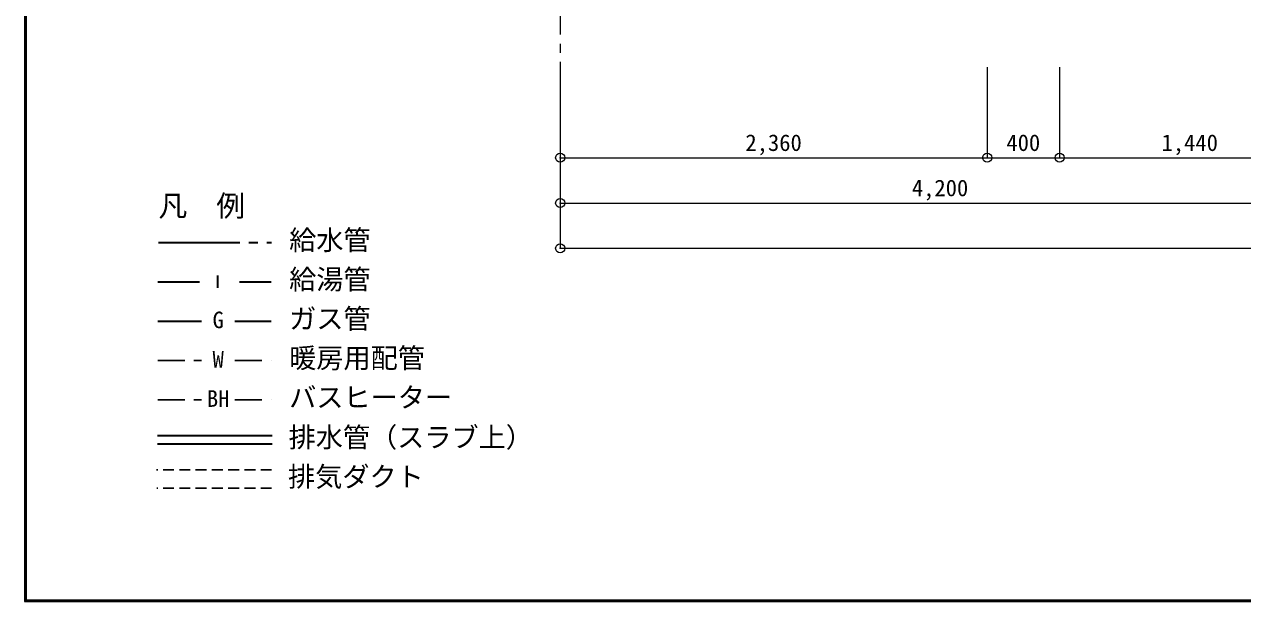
# Model space of a CAD drawing. Units: millimetres at full size, sheet at 1:50. Extents: x -9674 to 9699, y -6794 to 6791.
# Drawn here: x -9674 to -2941, y -6794 to -3606 of the extents above; entities that cross this region are included whole.
import ezdxf
from ezdxf.enums import TextEntityAlignment as Align

# ---------------------------------------------------------------- set-up
doc = ezdxf.new("R2010")
doc.units = ezdxf.units.MM
doc.header["$LTSCALE"] = 50
doc.header["$PDMODE"] = 32
doc.header["$PDSIZE"] = 50
for name, pattern in [('CHAIN2', [12, 9, -1, 1, -1]), ('DASHED1', [1.8, 1.2, -0.6]), ('DASHED3', [4, 3, -1])]:
    doc.linetypes.add(name, pattern=pattern)
for name, color, linetype, lineweight in [('0-0_図面枠', 7, 'Continuous', 9), ('1-0_芯', 134, 'CHAIN2', 9), ('1-B_寸法', 134, 'Continuous', 9), ('2-0_芯', 3, 'Continuous', 35), ('2-2', 5, 'DASHED3', 25), ('2-9_金物', 1, 'CHAIN2', 35), ('2-A_文字', 6, 'Continuous', 35), ('2-C', 2, 'DASHED1', 25)]:
    doc.layers.add(name, color=color, linetype=linetype, lineweight=lineweight)
doc.layers.add('2-F_補助線', color=7, linetype='Continuous')
doc.styles.add('ＭＳ ゴシック', font='')
doc.styles.get('ＭＳ ゴシック').set_extended_font_data('MS Gothic')

msp = doc.modelspace()

# ---------------------------------------------------------------- linework, layer by layer
at = {"layer": '0-0_図面枠'}
for p, q in [((-9673.92, 6791.43), (-9673.92, -6793.93)), ((-9672.16, 6789.66), (-9672.16, -6792.16)), ((-9670.4, 6787.9), (-9670.4, -6790.4)), ((-9668.64, -6788.64), (-9668.64, 6786.14)), ((-9666.87, 6784.38), (-9666.87, -6786.88)), ((-9665.11, 6782.61), (-9665.11, -6785.11)), ((-9663.35, 6780.85), (-9663.35, -6783.35)), ((-9673.92, -6793.93), (9698.92, -6793.93)), ((-9672.16, -6792.16), (9697.16, -6792.16)), ((-9670.4, -6790.4), (9695.4, -6790.4)), ((9693.64, -6788.64), (-9668.64, -6788.64)), ((-9666.87, -6786.88), (9691.87, -6786.88)), ((-9665.11, -6785.11), (9690.11, -6785.11)), ((-9663.35, -6783.35), (9688.35, -6783.35))]:
    msp.add_line(p, q, dxfattribs=at)
at = {"layer": '1-0_芯'}
msp.add_line((-6712.5, 4587.68), (-6712.5, -3842.32), dxfattribs=at)
at = {"layer": '1-B_寸法'}
for p, q in [((-6712.5, -3842.32), (-6712.5, -4842.32)), ((-4352.5, -3842.32), (-4352.5, -4342.32)), ((-3952.5, -3842.32), (-3952.5, -4342.32)), ((-6712.5, -4342.32), (-4352.5, -4342.32)), ((-4352.5, -4342.32), (-3952.5, -4342.32)), ((-3952.5, -4342.32), (-2512.5, -4342.32)), ((-6712.5, -4592.32), (-2512.5, -4592.32)), ((-6712.5, -4842.32), (6387.5, -4842.32))]:
    msp.add_line(p, q, dxfattribs=at)
for p in [(-6712.5, -4342.32), (-4352.5, -4342.32), (-3952.5, -4342.32), (-6712.5, -4592.32), (-6712.5, -4842.32)]:
    msp.add_point(p, dxfattribs=at)
at = {"layer": '2-0_芯'}
for p, q in [((-8938.03, -5876.3), (-8303.88, -5876.3)), ((-8938.03, -5922.12), (-8303.88, -5922.12))]:
    msp.add_line(p, q, dxfattribs=at)
at = {"layer": '2-2', "color": 4, "linetype": 'Continuous', "lineweight": 35}
for p, q in [((-8936.39, -5244.2), (-8694.52, -5244.2)), ((-8510.6, -5244.2), (-8310.08, -5244.2))]:
    msp.add_line(p, q, dxfattribs=at)
at = {"layer": '2-2'}
for p, q in [((-8936.39, -5461.4), (-8694.52, -5461.4)), ((-8510.6, -5461.4), (-8310.08, -5461.4)), ((-8936.39, -5678.61), (-8694.52, -5678.61)), ((-8510.6, -5678.61), (-8310.08, -5678.61))]:
    msp.add_line(p, q, dxfattribs=at)
at = {"layer": '2-9_金物'}
msp.add_line((-8933.22, -4809.79), (-8307.58, -4809.79), dxfattribs=at)
at = {"layer": '2-A_文字'}
for p, q in [((-8936.39, -5026.99), (-8705.48, -5026.99)), ((-8603.97, -5061.41), (-8603.97, -4992.58)), ((-8483.97, -5026.99), (-8310.08, -5026.99))]:
    msp.add_line(p, q, dxfattribs=at)
at = {"layer": '2-C'}
for p, q in [((-8307.14, -6066.41), (-8944.46, -6066.41)), ((-8307.14, -6166.41), (-8942.19, -6166.41))]:
    msp.add_line(p, q, dxfattribs=at)

# ---------------------------------------------------------------- texts
at = {"layer": '1-B_寸法', "style": 'ＭＳ ゴシック'}
for s, p in [('2,360', (-5688.75, -4332.32)), ('400', (-4246.25, -4332.32)), ('1,440', (-3388.75, -4332.32)), ('4,200', (-4768.75, -4582.32))]:
    msp.add_text(s, height=91.64, dxfattribs=at).set_placement(p, align=Align.BOTTOM_LEFT)
at = {"layer": '2-2', "color": 7, "style": 'ＭＳ ゴシック'}
for s, p in [('G', (-8633.81, -5311.22)), ('W', (-8633.81, -5528.43)), ('BH', (-8665.06, -5745.63))]:
    msp.add_text(s, height=91.64, dxfattribs=at).set_placement(p, align=Align.BOTTOM_LEFT)
at = {"layer": '2-F_補助線', "style": 'ＭＳ ゴシック'}
for s, height, p in [('凡\u3000例', 117.3, (-8933.22, -4701.51)), ('給水管', 110, (-8210.36, -4884.79)), ('給湯管', 110, (-8210.36, -5101.99)), ('ガス管', 110, (-8210.36, -5319.2)), ('暖房用配管', 110, (-8210.36, -5536.4)), ('バスヒーター', 110, (-8210.36, -5753.61)), ('排水管（スラブ上）', 110, (-8213.53, -5974.21)), ('排気ダクト', 110, (-8216.69, -6191.41))]:
    msp.add_text(s, height=height, dxfattribs=at).set_placement(p, align=Align.BOTTOM_LEFT)

doc.saveas('drawing.dxf')
